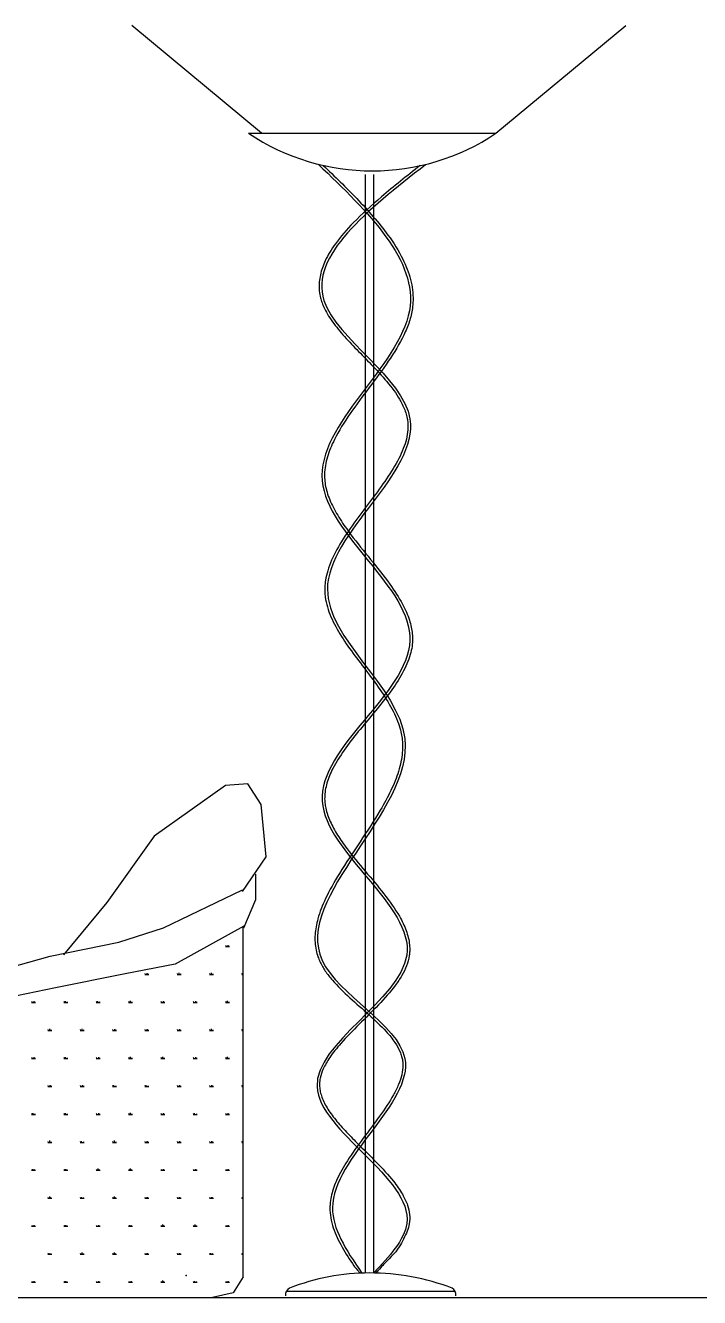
# Model space of a CAD drawing. Header units: inches. Extents: x 6 to 48.5, y 12.5 to 37.3.
# Drawn here: x 11.479 to 12.521, y 33.115 to 35.083 of the extents above; entities that cross this region are included whole.
import ezdxf

# ---------------------------------------------------------------- set-up
doc = ezdxf.new("R2010")
doc.units = ezdxf.units.IN
doc.header["$MEASUREMENT"] = 0
doc.layers.add('1', color=1, linetype='Continuous')

msp = doc.modelspace()

# ---------------------------------------------------------------- linework, layer by layer
at = {"layer": '1'}
for p, q in [((11.8441, 34.9165), (11.6433, 35.083)), ((12.2065, 34.9165), (12.4073, 35.083)), ((11.824, 34.9165), (12.2065, 34.9165)), ((12.0044, 34.8523), (12.0044, 33.1532)), ((12.017, 34.8523), (12.017, 33.1533)), ((11.7881, 33.9072), (11.678, 33.829)), ((11.8227, 33.9097), (11.7881, 33.9072)), ((11.8431, 33.8779), (11.8227, 33.9097)), ((11.8512, 33.7972), (11.8431, 33.8779)), ((11.678, 33.829), (11.6047, 33.7263)), ((11.8145, 33.7434), (11.8512, 33.7972)), ((11.8349, 33.7312), (11.8349, 33.7703)), ((11.6923, 33.6872), (11.8145, 33.7459)), ((11.8166, 33.6872), (11.8349, 33.7312)), ((11.6047, 33.7263), (11.5375, 33.6457)), ((11.623, 33.6652), (11.6923, 33.6872)), ((11.8166, 33.6897), (11.7106, 33.631)), ((11.8153, 33.1473), (11.8153, 33.6889)), ((11.5171, 33.6432), (11.623, 33.6652)), ((11.7944, 33.658), (11.7882, 33.658)), ((11.7897, 33.658), (11.7887, 33.6597)), ((11.7921, 33.658), (11.7921, 33.6605)), ((11.7929, 33.658), (11.7939, 33.6597)), ((11.4377, 33.6212), (11.5171, 33.6432)), ((11.7106, 33.631), (11.6332, 33.6163)), ((11.7106, 33.631), (11.7106, 33.631)), ((11.6332, 33.6163), (11.5253, 33.5943)), ((11.6694, 33.6147), (11.6632, 33.6147)), ((11.6647, 33.6147), (11.6637, 33.6164)), ((11.6671, 33.6147), (11.6671, 33.6172)), ((11.6679, 33.6147), (11.6689, 33.6164)), ((11.7194, 33.6147), (11.7132, 33.6147)), ((11.7147, 33.6147), (11.7137, 33.6164)), ((11.7163, 33.6147), (11.7163, 33.6178)), ((11.7179, 33.6147), (11.7189, 33.6164)), ((11.7694, 33.6147), (11.7632, 33.6147)), ((11.7647, 33.6147), (11.7637, 33.6164)), ((11.7663, 33.6147), (11.7663, 33.6178)), ((11.7679, 33.6147), (11.7689, 33.6164)), ((11.8153, 33.6147), (11.8132, 33.6147)), ((11.8147, 33.6147), (11.8137, 33.6164)), ((11.5253, 33.5943), (11.4295, 33.5748)), ((11.4944, 33.5714), (11.4882, 33.5714)), ((11.4897, 33.5714), (11.4887, 33.5731)), ((11.4921, 33.5714), (11.4921, 33.5739)), ((11.4929, 33.5714), (11.4939, 33.5731)), ((11.5444, 33.5714), (11.5382, 33.5714)), ((11.5397, 33.5714), (11.5387, 33.5731)), ((11.5405, 33.5714), (11.5405, 33.5739)), ((11.5429, 33.5714), (11.5439, 33.5731)), ((11.5944, 33.5714), (11.5882, 33.5714)), ((11.5897, 33.5714), (11.5887, 33.5731)), ((11.5905, 33.5714), (11.5905, 33.5739)), ((11.5929, 33.5714), (11.5939, 33.5731)), ((11.6444, 33.5714), (11.6382, 33.5714)), ((11.6397, 33.5714), (11.6387, 33.5731)), ((11.6413, 33.5714), (11.6413, 33.5745)), ((11.6429, 33.5714), (11.6439, 33.5731)), ((11.6944, 33.5714), (11.6882, 33.5714)), ((11.6897, 33.5714), (11.6887, 33.5731)), ((11.6921, 33.5714), (11.6921, 33.5739)), ((11.6929, 33.5714), (11.6939, 33.5731)), ((11.7444, 33.5714), (11.7382, 33.5714)), ((11.7397, 33.5714), (11.7387, 33.5731)), ((11.7421, 33.5714), (11.7421, 33.5739)), ((11.7429, 33.5714), (11.7439, 33.5731)), ((11.7944, 33.5714), (11.7882, 33.5714)), ((11.7897, 33.5714), (11.7887, 33.5731)), ((11.7913, 33.5714), (11.7913, 33.5745)), ((11.7929, 33.5714), (11.7939, 33.5731)), ((11.5147, 33.5281), (11.5137, 33.5298)), ((11.5163, 33.5281), (11.5163, 33.5312)), ((11.5179, 33.5281), (11.5189, 33.5298)), ((11.5647, 33.5281), (11.5637, 33.5298)), ((11.5663, 33.5281), (11.5663, 33.5312)), ((11.5679, 33.5281), (11.5689, 33.5298)), ((11.6147, 33.5281), (11.6137, 33.5298)), ((11.6171, 33.5281), (11.6171, 33.5306)), ((11.6179, 33.5281), (11.6189, 33.5298)), ((11.6647, 33.5281), (11.6637, 33.5298)), ((11.6671, 33.5281), (11.6671, 33.5306)), ((11.6679, 33.5281), (11.6689, 33.5298)), ((11.7147, 33.5281), (11.7137, 33.5298)), ((11.7171, 33.5281), (11.7171, 33.5306)), ((11.7179, 33.5281), (11.7189, 33.5298)), ((11.7647, 33.5281), (11.7637, 33.5298)), ((11.7663, 33.5281), (11.7663, 33.5312)), ((11.7679, 33.5281), (11.7689, 33.5298)), ((11.8147, 33.5281), (11.8137, 33.5298)), ((11.5194, 33.5281), (11.5132, 33.5281)), ((11.5694, 33.5281), (11.5632, 33.5281)), ((11.6194, 33.5281), (11.6132, 33.5281)), ((11.6694, 33.5281), (11.6632, 33.5281)), ((11.7194, 33.5281), (11.7132, 33.5281)), ((11.7694, 33.5281), (11.7632, 33.5281)), ((11.8153, 33.5281), (11.8132, 33.5281)), ((11.4944, 33.4848), (11.4882, 33.4848)), ((11.4897, 33.4848), (11.4887, 33.4865)), ((11.4921, 33.4848), (11.4921, 33.4873)), ((11.4929, 33.4848), (11.4939, 33.4865)), ((11.5444, 33.4848), (11.5382, 33.4848)), ((11.5397, 33.4848), (11.5387, 33.4865)), ((11.5405, 33.4848), (11.5405, 33.4873)), ((11.5429, 33.4848), (11.5439, 33.4865)), ((11.5944, 33.4848), (11.5882, 33.4848)), ((11.5897, 33.4848), (11.5887, 33.4865)), ((11.5921, 33.4848), (11.5921, 33.4873)), ((11.5929, 33.4848), (11.5939, 33.4865)), ((11.6444, 33.4848), (11.6382, 33.4848)), ((11.6397, 33.4848), (11.6387, 33.4865)), ((11.6413, 33.4848), (11.6413, 33.4879)), ((11.6429, 33.4848), (11.6439, 33.4865)), ((11.6944, 33.4848), (11.6882, 33.4848)), ((11.6897, 33.4848), (11.6887, 33.4865)), ((11.6913, 33.4848), (11.6913, 33.4879)), ((11.6929, 33.4848), (11.6939, 33.4865)), ((11.7444, 33.4848), (11.7382, 33.4848)), ((11.7397, 33.4848), (11.7387, 33.4865)), ((11.7421, 33.4848), (11.7421, 33.4873)), ((11.7429, 33.4848), (11.7439, 33.4865)), ((11.7944, 33.4848), (11.7882, 33.4848)), ((11.7897, 33.4848), (11.7887, 33.4865)), ((11.7913, 33.4848), (11.7913, 33.4879)), ((11.7929, 33.4848), (11.7939, 33.4865)), ((11.5194, 33.4415), (11.5132, 33.4415)), ((11.5147, 33.4415), (11.5137, 33.4432)), ((11.5171, 33.4415), (11.5171, 33.444)), ((11.5179, 33.4415), (11.5189, 33.4432)), ((11.5694, 33.4415), (11.5632, 33.4415)), ((11.5647, 33.4415), (11.5637, 33.4432)), ((11.5671, 33.4415), (11.5671, 33.444)), ((11.5679, 33.4415), (11.5689, 33.4432)), ((11.6194, 33.4415), (11.6132, 33.4415)), ((11.6147, 33.4415), (11.6137, 33.4432)), ((11.6155, 33.4415), (11.6155, 33.444)), ((11.6179, 33.4415), (11.6189, 33.4432)), ((11.6694, 33.4415), (11.6632, 33.4415)), ((11.6647, 33.4415), (11.6637, 33.4432)), ((11.6655, 33.4415), (11.6655, 33.444)), ((11.6679, 33.4415), (11.6689, 33.4432)), ((11.7194, 33.4415), (11.7132, 33.4415)), ((11.7147, 33.4415), (11.7137, 33.4432)), ((11.7171, 33.4415), (11.7171, 33.444)), ((11.7179, 33.4415), (11.7189, 33.4432)), ((11.7694, 33.4415), (11.7632, 33.4415)), ((11.7647, 33.4415), (11.7637, 33.4432)), ((11.7671, 33.4415), (11.7671, 33.444)), ((11.7679, 33.4415), (11.7689, 33.4432)), ((11.8153, 33.4415), (11.8132, 33.4415)), ((11.8147, 33.4415), (11.8137, 33.4432)), ((11.4944, 33.3982), (11.4882, 33.3982)), ((11.4897, 33.3982), (11.4887, 33.3999)), ((11.4905, 33.3982), (11.4905, 33.4007)), ((11.4929, 33.3982), (11.4939, 33.3999)), ((11.5444, 33.3982), (11.5382, 33.3982)), ((11.5397, 33.3982), (11.5387, 33.3999)), ((11.5405, 33.3982), (11.5405, 33.4007)), ((11.5429, 33.3982), (11.5439, 33.3999)), ((11.5944, 33.3982), (11.5882, 33.3982)), ((11.5897, 33.3982), (11.5887, 33.3999)), ((11.5921, 33.3982), (11.5921, 33.4007)), ((11.5929, 33.3982), (11.5939, 33.3999)), ((11.6444, 33.3982), (11.6382, 33.3982)), ((11.6397, 33.3982), (11.6387, 33.3999)), ((11.6413, 33.3982), (11.6413, 33.4013)), ((11.6429, 33.3982), (11.6439, 33.3999)), ((11.6944, 33.3982), (11.6882, 33.3982)), ((11.6897, 33.3982), (11.6887, 33.3999)), ((11.6921, 33.3982), (11.6921, 33.4007)), ((11.6929, 33.3982), (11.6939, 33.3999)), ((11.7444, 33.3982), (11.7382, 33.3982)), ((11.7397, 33.3982), (11.7387, 33.3999)), ((11.7405, 33.3982), (11.7405, 33.4007)), ((11.7429, 33.3982), (11.7439, 33.3999)), ((11.7944, 33.3982), (11.7882, 33.3982)), ((11.7897, 33.3982), (11.7887, 33.3999)), ((11.7921, 33.3982), (11.7921, 33.4007)), ((11.7929, 33.3982), (11.7939, 33.3999)), ((11.5194, 33.3549), (11.5132, 33.3549)), ((11.5147, 33.3549), (11.5137, 33.3566)), ((11.5163, 33.3549), (11.5163, 33.358)), ((11.5179, 33.3549), (11.5189, 33.3566)), ((11.5694, 33.3549), (11.5632, 33.3549)), ((11.5647, 33.3549), (11.5637, 33.3566)), ((11.5655, 33.3549), (11.5655, 33.3574)), ((11.5679, 33.3549), (11.5689, 33.3566)), ((11.6194, 33.3549), (11.6132, 33.3549)), ((11.6147, 33.3549), (11.6137, 33.3566)), ((11.6163, 33.3549), (11.6163, 33.358)), ((11.6179, 33.3549), (11.6189, 33.3566)), ((11.6694, 33.3549), (11.6632, 33.3549)), ((11.6647, 33.3549), (11.6637, 33.3566)), ((11.6671, 33.3549), (11.6671, 33.3574)), ((11.6679, 33.3549), (11.6689, 33.3566)), ((11.7194, 33.3549), (11.7132, 33.3549)), ((11.7147, 33.3549), (11.7137, 33.3566)), ((11.7171, 33.3549), (11.7171, 33.3574)), ((11.7179, 33.3549), (11.7189, 33.3566)), ((11.7694, 33.3549), (11.7632, 33.3549)), ((11.7647, 33.3549), (11.7637, 33.3566)), ((11.7671, 33.3549), (11.7671, 33.3574)), ((11.7679, 33.3549), (11.7689, 33.3566)), ((11.8153, 33.3549), (11.8132, 33.3549)), ((11.8147, 33.3549), (11.8137, 33.3566)), ((11.4905, 33.3116), (11.4905, 33.3141)), ((11.5405, 33.3116), (11.5405, 33.3141)), ((11.5913, 33.3116), (11.5913, 33.3147)), ((11.6413, 33.3116), (11.6413, 33.3147)), ((11.6921, 33.3116), (11.6921, 33.3141)), ((11.7421, 33.3116), (11.7421, 33.3141)), ((11.7921, 33.3116), (11.7921, 33.3141)), ((11.4944, 33.3116), (11.4882, 33.3116)), ((11.4897, 33.3116), (11.4887, 33.3133)), ((11.4929, 33.3116), (11.4939, 33.3133)), ((11.5444, 33.3116), (11.5382, 33.3116)), ((11.5397, 33.3116), (11.5387, 33.3133)), ((11.5429, 33.3116), (11.5439, 33.3133)), ((11.5944, 33.3116), (11.5882, 33.3116)), ((11.5897, 33.3116), (11.5887, 33.3133)), ((11.5929, 33.3116), (11.5939, 33.3133)), ((11.6444, 33.3116), (11.6382, 33.3116)), ((11.6397, 33.3116), (11.6387, 33.3133)), ((11.6429, 33.3116), (11.6439, 33.3133)), ((11.6944, 33.3116), (11.6882, 33.3116)), ((11.6897, 33.3116), (11.6887, 33.3133)), ((11.6929, 33.3116), (11.6939, 33.3133)), ((11.7444, 33.3116), (11.7382, 33.3116)), ((11.7397, 33.3116), (11.7387, 33.3133)), ((11.7429, 33.3116), (11.7439, 33.3133)), ((11.7944, 33.3116), (11.7882, 33.3116)), ((11.7897, 33.3116), (11.7887, 33.3133)), ((11.7929, 33.3116), (11.7939, 33.3133)), ((11.5194, 33.2683), (11.5132, 33.2683)), ((11.5147, 33.2683), (11.5137, 33.27)), ((11.5163, 33.2683), (11.5163, 33.2714)), ((11.5179, 33.2683), (11.5189, 33.27)), ((11.5694, 33.2683), (11.5632, 33.2683)), ((11.5647, 33.2683), (11.5637, 33.27)), ((11.5655, 33.2683), (11.5655, 33.2708)), ((11.5679, 33.2683), (11.5689, 33.27)), ((11.6194, 33.2683), (11.6132, 33.2683)), ((11.6147, 33.2683), (11.6137, 33.27)), ((11.6163, 33.2683), (11.6163, 33.2714)), ((11.6179, 33.2683), (11.6189, 33.27)), ((11.6694, 33.2683), (11.6632, 33.2683)), ((11.6647, 33.2683), (11.6637, 33.27)), ((11.6671, 33.2683), (11.6671, 33.2708)), ((11.6679, 33.2683), (11.6689, 33.27)), ((11.7194, 33.2683), (11.7132, 33.2683)), ((11.7147, 33.2683), (11.7137, 33.27)), ((11.7171, 33.2683), (11.7171, 33.2708)), ((11.7179, 33.2683), (11.7189, 33.27)), ((11.7694, 33.2683), (11.7632, 33.2683)), ((11.7647, 33.2683), (11.7637, 33.27)), ((11.7671, 33.2683), (11.7671, 33.2708)), ((11.7679, 33.2683), (11.7689, 33.27)), ((11.8153, 33.2683), (11.8132, 33.2683)), ((11.8147, 33.2683), (11.8137, 33.27)), ((11.4944, 33.225), (11.4882, 33.225)), ((11.4897, 33.225), (11.4887, 33.2267)), ((11.4921, 33.225), (11.4921, 33.2275)), ((11.4929, 33.225), (11.4939, 33.2267)), ((11.5444, 33.225), (11.5382, 33.225)), ((11.5397, 33.225), (11.5387, 33.2267)), ((11.5405, 33.225), (11.5405, 33.2275)), ((11.5429, 33.225), (11.5439, 33.2267)), ((11.5944, 33.225), (11.5882, 33.225)), ((11.5897, 33.225), (11.5887, 33.2267)), ((11.5921, 33.225), (11.5921, 33.2275)), ((11.5929, 33.225), (11.5939, 33.2267)), ((11.6444, 33.225), (11.6382, 33.225)), ((11.6397, 33.225), (11.6387, 33.2267)), ((11.6405, 33.225), (11.6405, 33.2275)), ((11.6429, 33.225), (11.6439, 33.2267)), ((11.6944, 33.225), (11.6882, 33.225)), ((11.6897, 33.225), (11.6887, 33.2267)), ((11.6913, 33.225), (11.6913, 33.2281)), ((11.6929, 33.225), (11.6939, 33.2267)), ((11.7444, 33.225), (11.7382, 33.225)), ((11.7397, 33.225), (11.7387, 33.2267)), ((11.7413, 33.225), (11.7413, 33.2281)), ((11.7429, 33.225), (11.7439, 33.2267)), ((11.7944, 33.225), (11.7882, 33.225)), ((11.7897, 33.225), (11.7887, 33.2267)), ((11.7921, 33.225), (11.7921, 33.2275)), ((11.7929, 33.225), (11.7939, 33.2267)), ((11.5194, 33.1817), (11.5132, 33.1817)), ((11.5147, 33.1817), (11.5137, 33.1834)), ((11.5155, 33.1817), (11.5155, 33.1842)), ((11.5179, 33.1817), (11.5189, 33.1834)), ((11.5694, 33.1817), (11.5632, 33.1817)), ((11.5647, 33.1817), (11.5637, 33.1834)), ((11.5663, 33.1817), (11.5663, 33.1848)), ((11.5679, 33.1817), (11.5689, 33.1834)), ((11.6194, 33.1817), (11.6132, 33.1817)), ((11.6147, 33.1817), (11.6137, 33.1834)), ((11.6163, 33.1817), (11.6163, 33.1848)), ((11.6179, 33.1817), (11.6189, 33.1834)), ((11.6694, 33.1817), (11.6632, 33.1817)), ((11.6647, 33.1817), (11.6637, 33.1834)), ((11.6671, 33.1817), (11.6671, 33.1842)), ((11.6679, 33.1817), (11.6689, 33.1834)), ((11.7194, 33.1817), (11.7132, 33.1817)), ((11.7147, 33.1817), (11.7137, 33.1834)), ((11.7171, 33.1817), (11.7171, 33.1842)), ((11.7179, 33.1817), (11.7189, 33.1834)), ((11.7694, 33.1817), (11.7632, 33.1817)), ((11.7647, 33.1817), (11.7637, 33.1834)), ((11.7655, 33.1817), (11.7655, 33.1842)), ((11.7679, 33.1817), (11.7689, 33.1834)), ((11.8153, 33.1817), (11.8132, 33.1817)), ((11.8147, 33.1817), (11.8137, 33.1834)), ((11.4944, 33.1384), (11.4882, 33.1384)), ((11.4897, 33.1384), (11.4887, 33.1401)), ((11.4921, 33.1384), (11.4921, 33.1409)), ((11.4929, 33.1384), (11.4939, 33.1401)), ((11.5444, 33.1384), (11.5382, 33.1384)), ((11.5397, 33.1384), (11.5387, 33.1401)), ((11.5405, 33.1384), (11.5405, 33.1409)), ((11.5429, 33.1384), (11.5439, 33.1401)), ((11.5944, 33.1384), (11.5882, 33.1384)), ((11.5897, 33.1384), (11.5887, 33.1401)), ((11.5921, 33.1384), (11.5921, 33.1409)), ((11.5929, 33.1384), (11.5939, 33.1401)), ((11.6444, 33.1384), (11.6382, 33.1384)), ((11.6397, 33.1384), (11.6387, 33.1401)), ((11.6421, 33.1384), (11.6421, 33.1409)), ((11.6429, 33.1384), (11.6439, 33.1401)), ((11.6944, 33.1384), (11.6882, 33.1384)), ((11.6897, 33.1384), (11.6887, 33.1401)), ((11.6913, 33.1384), (11.6913, 33.1415)), ((11.6929, 33.1384), (11.6939, 33.1401)), ((11.7444, 33.1384), (11.7382, 33.1384)), ((11.7397, 33.1384), (11.7387, 33.1401)), ((11.7405, 33.1384), (11.7405, 33.1409)), ((11.7429, 33.1384), (11.7439, 33.1401)), ((11.7944, 33.1384), (11.7882, 33.1384)), ((11.7897, 33.1384), (11.7887, 33.1401)), ((11.7921, 33.1384), (11.7921, 33.1409)), ((11.7929, 33.1384), (11.7939, 33.1401)), ((11.8153, 33.1473), (11.8003, 33.1225)), ((11.8003, 33.1225), (11.7683, 33.1153)), ((11.8823, 33.125), (12.1434, 33.125)), ((6.3075, 33.1153), (26.6337, 33.1153))]:
    msp.add_line(p, q, dxfattribs=at)
for centre, radius, start, end in [((12.0152, 35.2006), 0.3426, 236.0577, 303.9423), ((12.0127, 32.806), 0.3474, 90.2906, 111.1721), ((12.0097, 32.7881), 0.3653, 69.3291, 89.8035), ((11.8929, 33.1193), 0.012, 117.9194, 187.464), ((12.1334, 33.1199), 0.0112, 348.9067, 62.2571)]:
    msp.add_arc(centre, radius, start, end, dxfattribs=at)
msp.add_spline([(11.9317, 34.8684), (12.0726, 34.6418), (11.9377, 34.3786), (12.0734, 34.1314), (11.9377, 33.8832), (12.0685, 33.6448), (11.9297, 33.4416), (12.0685, 33.2301), (12.0174, 33.1533)], degree=3, dxfattribs=at)
for points, knots in [([(12.0974, 34.8675), (12.0077, 34.7972), (11.8405, 34.6661), (12.1961, 34.4628), (11.8209, 34.2155), (12.2115, 33.9585), (11.7912, 33.6656), (12.1751, 33.4806), (11.9037, 33.2991), (11.9736, 33.1903), (11.9992, 33.1531)], [0, 0, 0, 0, 261.985543, 488.580364, 781.139168, 1041.59871, 1407.575206, 1605.767524, 1862.653738, 1967.386519, 1967.386519, 1967.386519, 1967.386519]), ([(12.0891, 34.8662), (12.0687, 34.8501), (12.0484, 34.8341), (12.0138, 34.8047), (11.9991, 34.7914), (11.9756, 34.7673), (11.9662, 34.7564), (11.9519, 34.7367), (11.9466, 34.7279), (11.9391, 34.7118), (11.9365, 34.7046), (11.9333, 34.69), (11.9326, 34.6826), (11.9333, 34.6714), (11.9338, 34.6676), (11.9352, 34.6612), (11.9359, 34.6586), (11.9377, 34.6533), (11.9387, 34.6507), (11.9433, 34.6402), (11.948, 34.6325), (11.9591, 34.617), (11.9655, 34.6094), (11.9792, 34.5941), (11.9865, 34.5864), (12.0014, 34.5712), (12.0089, 34.5635), (12.0249, 34.5468), (12.0331, 34.5378), (12.0479, 34.5196), (12.0544, 34.5105), (12.0625, 34.4956), (12.0651, 34.4898), (12.0679, 34.481), (12.0687, 34.4781), (12.0696, 34.4729), (12.0699, 34.4706), (12.0703, 34.4659), (12.0704, 34.4635), (12.0702, 34.4565), (12.0697, 34.4517), (12.0677, 34.4421), (12.0663, 34.4372), (12.061, 34.4222), (12.0559, 34.4119), (12.0437, 34.391), (12.0366, 34.3804), (12.0212, 34.3591), (12.0131, 34.3484), (11.9968, 34.3268), (11.9887, 34.3159), (11.9735, 34.2942), (11.9664, 34.2833), (11.9544, 34.2615), (11.9495, 34.2505), (11.9448, 34.2348), (11.9437, 34.23), (11.9423, 34.2215), (11.9419, 34.2178), (11.9416, 34.2115), (11.9417, 34.209), (11.9419, 34.2039), (11.9421, 34.2013), (11.9432, 34.1937), (11.9443, 34.1887), (11.9487, 34.1734), (11.9532, 34.1632), (11.9641, 34.143), (11.9706, 34.133), (11.9845, 34.113), (11.992, 34.1031), (12.0071, 34.0832), (12.0147, 34.0733), (12.0289, 34.0534), (12.0356, 34.0434), (12.0472, 34.0234), (12.0522, 34.0134), (12.0573, 33.999), (12.0586, 33.9946), (12.0603, 33.987), (12.0609, 33.9838), (12.0618, 33.9769), (12.062, 33.9733), (12.0622, 33.9659), (12.062, 33.9622), (12.0608, 33.9489), (12.0588, 33.9391), (12.0527, 33.9194), (12.0486, 33.9095), (12.039, 33.8894), (12.0335, 33.8793), (12.0179, 33.8528), (12.0071, 33.8365), (11.9854, 33.8038), (11.9744, 33.7875), (11.9564, 33.7583), (11.949, 33.7452), (11.938, 33.7219), (11.934, 33.7115), (11.9288, 33.693), (11.9273, 33.6848), (11.9262, 33.6686), (11.9267, 33.6606), (11.929, 33.6493), (11.9299, 33.6459), (11.932, 33.64), (11.933, 33.6375), (11.9364, 33.63), (11.9393, 33.6251), (11.9458, 33.6156), (11.9495, 33.6108), (11.9615, 33.597), (11.9708, 33.588), (11.9901, 33.5703), (12.0001, 33.5616), (12.0194, 33.5443), (12.0286, 33.5356), (12.0417, 33.5213), (12.0463, 33.5156), (12.0534, 33.5051), (12.0561, 33.5003), (12.0591, 33.4932), (12.0599, 33.4908), (12.0612, 33.4861), (12.0617, 33.4839), (12.0623, 33.4793), (12.0625, 33.477), (12.0625, 33.4699), (12.0619, 33.465), (12.0596, 33.455), (12.0579, 33.4499), (12.0535, 33.4394), (12.0509, 33.4341), (12.0419, 33.418), (12.0345, 33.407), (12.0184, 33.3846), (12.0097, 33.3732), (11.9925, 33.3502), (11.9841, 33.3385), (11.9705, 33.3172), (11.9649, 33.3075), (11.957, 33.2899), (11.9541, 33.2821), (11.9513, 33.2703), (11.9506, 33.2664), (11.9499, 33.2598), (11.9497, 33.2571), (11.9496, 33.2492), (11.95, 33.2439), (11.9518, 33.2335), (11.9532, 33.2283), (11.9582, 33.2131), (11.9629, 33.2033), (11.9739, 33.1837), (11.9802, 33.1741), (11.9882, 33.1625), (11.9895, 33.1605), (11.9964, 33.153)], [5.61165, 5.61165, 5.61165, 5.61165, 65.345662, 65.345662, 114.675281, 114.675281, 154.836312, 154.836312, 187.038452, 187.038452, 213.333129, 213.333129, 239.627806, 239.627806, 253.274514, 253.274514, 262.68792, 262.68792, 272.101325, 272.101325, 300.769268, 300.769268, 329.437211, 329.437211, 358.105154, 358.105154, 386.773098, 386.773098, 420.491205, 420.491205, 454.209313, 454.209313, 475.837159, 475.837159, 486.705954, 486.705954, 495.32198, 495.32198, 503.938005, 503.938005, 521.170056, 521.170056, 538.402108, 538.402108, 573.799932, 573.799932, 609.197756, 609.197756, 644.59558, 644.59558, 679.993404, 679.993404, 715.391228, 715.391228, 750.789052, 750.789052, 766.046954, 766.046954, 778.006491, 778.006491, 786.201676, 786.201676, 794.396861, 794.396861, 810.787232, 810.787232, 844.774973, 844.774973, 878.762714, 878.762714, 912.750455, 912.750455, 946.738196, 946.738196, 980.725936, 980.725936, 1014.713677, 1014.713677, 1029.461032, 1029.461032, 1040.202108, 1040.202108, 1052.450026, 1052.450026, 1064.697943, 1064.697943, 1096.03867, 1096.03867, 1127.379397, 1127.379397, 1158.720125, 1158.720125, 1209.056192, 1209.056192, 1259.39226, 1259.39226, 1300.473955, 1300.473955, 1333.779793, 1333.779793, 1360.585589, 1360.585589, 1387.391384, 1387.391384, 1399.05206, 1399.05206, 1407.730284, 1407.730284, 1425.362005, 1425.362005, 1442.993727, 1442.993727, 1478.176708, 1478.176708, 1513.359689, 1513.359689, 1548.54267, 1548.54267, 1571.714254, 1571.714254, 1590.916404, 1590.916404, 1600.655755, 1600.655755, 1609.711682, 1609.711682, 1618.767608, 1618.767608, 1637.528614, 1637.528614, 1656.289619, 1656.289619, 1675.050625, 1675.050625, 1712.294738, 1712.294738, 1749.538851, 1749.538851, 1786.782964, 1786.782964, 1817.442648, 1817.442648, 1841.856231, 1841.856231, 1854.033015, 1854.033015, 1862.21527, 1862.21527, 1878.579779, 1878.579779, 1894.944289, 1894.944289, 1926.812087, 1926.812087, 1958.679886, 1958.679886, 1965.147298, 1965.147298, 1965.147298, 1965.147298]), ([(11.9393, 34.8666), (11.957, 34.8496), (11.9746, 34.8325), (12.009, 34.7967), (12.0256, 34.7778), (12.0483, 34.7466), (12.0561, 34.7342), (12.0675, 34.7112), (12.0716, 34.7007), (12.0771, 34.6793), (12.0784, 34.6686), (12.0781, 34.6536), (12.0778, 34.6494), (12.0767, 34.6418), (12.0761, 34.6384), (12.0744, 34.6315), (12.0735, 34.6281), (12.0701, 34.6177), (12.0672, 34.6109), (12.0574, 34.5905), (12.0491, 34.577), (12.0307, 34.55), (12.0206, 34.5365), (12.0003, 34.5095), (11.9902, 34.4961), (11.9717, 34.4692), (11.9633, 34.4559), (11.9521, 34.4335), (11.9484, 34.4245), (11.9431, 34.4066), (11.9416, 34.3977), (11.9413, 34.3852), (11.9414, 34.3816), (11.9422, 34.3743), (11.9428, 34.3706), (11.9455, 34.3591), (11.9484, 34.3512), (11.9557, 34.3353), (11.9603, 34.3273), (11.9705, 34.3113), (11.9762, 34.3033), (11.9918, 34.2826), (12.0022, 34.2699), (12.0228, 34.2445), (12.033, 34.2317), (12.0496, 34.2087), (12.0563, 34.1984), (12.0663, 34.1797), (12.07, 34.1714), (12.0749, 34.156), (12.0765, 34.1489), (12.0774, 34.1386), (12.0775, 34.1353), (12.0773, 34.1278), (12.0769, 34.1235), (12.0753, 34.115), (12.0742, 34.1108), (12.0697, 34.0967), (12.0651, 34.0869), (12.0539, 34.0675), (12.0472, 34.0578), (12.0329, 34.0385), (12.0251, 34.0289), (12.0093, 34.0097), (12.0013, 34.0002), (11.9859, 33.9811), (11.9784, 33.9716), (11.965, 33.9526), (11.9591, 33.9431), (11.9504, 33.9261), (11.9472, 33.9186), (11.9429, 33.9036), (11.9417, 33.8962), (11.9415, 33.886), (11.9416, 33.8833), (11.9422, 33.8778), (11.9427, 33.8751), (11.9447, 33.8655), (11.9471, 33.8586), (11.9533, 33.8447), (11.9571, 33.8377), (11.966, 33.8237), (11.9709, 33.8166), (11.9849, 33.798), (11.9946, 33.7864), (12.0141, 33.7632), (12.0239, 33.7515), (12.0421, 33.7283), (12.0504, 33.7167), (12.0613, 33.6977), (12.0648, 33.6904), (12.0702, 33.6758), (12.0721, 33.6684), (12.0731, 33.6577), (12.0732, 33.6545), (12.073, 33.6489), (12.0728, 33.6465), (12.0716, 33.6389), (12.0702, 33.6337), (12.0662, 33.6234), (12.0637, 33.6183), (12.0579, 33.6082), (12.0545, 33.6032), (12.0432, 33.588), (12.0342, 33.5779), (12.015, 33.5579), (12.0049, 33.5479), (11.985, 33.5282), (11.9753, 33.5183), (11.9602, 33.5012), (11.9543, 33.4939), (11.9454, 33.4807), (11.942, 33.4748), (11.9373, 33.4642), (11.9357, 33.4596), (11.9341, 33.4518), (11.9338, 33.4488), (11.9336, 33.443), (11.9337, 33.4404), (11.9345, 33.435), (11.9351, 33.4323), (11.9376, 33.4236), (11.9403, 33.4175), (11.9474, 33.4051), (11.9518, 33.3989), (11.9617, 33.3863), (11.9673, 33.3799), (11.9791, 33.3672), (11.9854, 33.3608), (12.0016, 33.3445), (12.0117, 33.3347), (12.031, 33.315), (12.0401, 33.3051), (12.0533, 33.2884), (12.058, 33.2818), (12.0651, 33.2694), (12.0677, 33.2638), (12.0713, 33.2534), (12.0724, 33.2487), (12.0734, 33.2391), (12.0732, 33.2343), (12.0718, 33.2256), (12.0706, 33.2217), (12.0676, 33.2141), (12.0658, 33.2103), (12.0616, 33.2014), (12.0592, 33.1979), (12.0516, 33.1846), (12.0369, 33.1714), (12.0324, 33.166), (12.0293, 33.1633), (12.0205, 33.1532)], [5.587619, 5.587619, 5.587619, 5.587619, 66.560589, 66.560589, 133.121178, 133.121178, 176.159027, 176.159027, 212.30942, 212.30942, 248.459812, 248.459812, 262.244463, 262.244463, 273.676481, 273.676481, 285.1085, 285.1085, 307.972537, 307.972537, 353.214718, 353.214718, 398.456899, 398.456899, 443.699081, 443.699081, 488.941262, 488.941262, 519.927617, 519.927617, 550.913972, 550.913972, 563.847733, 563.847733, 576.781494, 576.781494, 604.453371, 604.453371, 632.125249, 632.125249, 659.797127, 659.797127, 703.330391, 703.330391, 746.863655, 746.863655, 781.784616, 781.784616, 809.80731, 809.80731, 833.054388, 833.054388, 843.76106, 843.76106, 857.729599, 857.729599, 871.698138, 871.698138, 904.466976, 904.466976, 937.235814, 937.235814, 970.004652, 970.004652, 1002.77349, 1002.77349, 1035.542327, 1035.542327, 1068.311165, 1068.311165, 1094.740103, 1094.740103, 1121.169041, 1121.169041, 1130.938748, 1130.938748, 1140.708456, 1140.708456, 1164.889425, 1164.889425, 1189.070394, 1189.070394, 1213.251362, 1213.251362, 1252.696321, 1252.696321, 1292.14128, 1292.14128, 1331.586239, 1331.586239, 1356.230988, 1356.230988, 1380.875738, 1380.875738, 1391.672677, 1391.672677, 1399.479158, 1399.479158, 1417.021842, 1417.021842, 1434.564527, 1434.564527, 1452.107212, 1452.107212, 1488.349451, 1488.349451, 1524.59169, 1524.59169, 1560.83393, 1560.83393, 1588.112878, 1588.112878, 1610.348637, 1610.348637, 1628.371978, 1628.371978, 1640.379129, 1640.379129, 1650.844186, 1650.844186, 1661.309244, 1661.309244, 1684.259018, 1684.259018, 1707.208792, 1707.208792, 1730.158567, 1730.158567, 1753.108341, 1753.108341, 1788.154158, 1788.154158, 1823.199975, 1823.199975, 1846.654046, 1846.654046, 1866.051387, 1866.051387, 1882.182629, 1882.182629, 1898.313872, 1898.313872, 1911.510094, 1911.510094, 1924.706315, 1924.706315, 1937.902537, 1937.902537, 1966.067891, 1966.067891, 1980.787197, 1980.787197, 1980.787197, 1980.787197])]:
    msp.add_open_spline(points, degree=3, knots=knots, dxfattribs=at)
msp.add_point((11.7271, 33.1493), dxfattribs=at)

doc.saveas('drawing.dxf')
